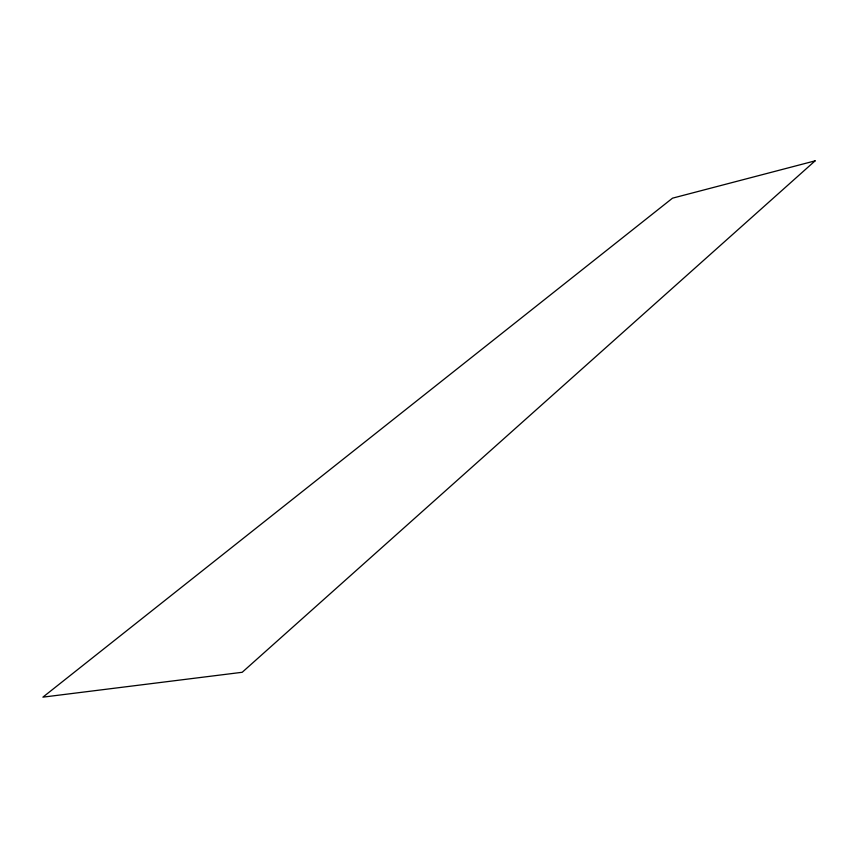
<?xml version="1.0" encoding="UTF-8"?>
<svg xmlns="http://www.w3.org/2000/svg" width="858" height="858" viewBox="0 0 858 858"><rect width="100%" height="100%" fill="white"/><g stroke="black" fill="none" stroke-linecap="round" stroke-linejoin="round"><path stroke-width="1.29" d="M815.1 160.854L242.203 672.286L42.9 697.146L672.522 198.166L815.1 160.854"/></g></svg>
